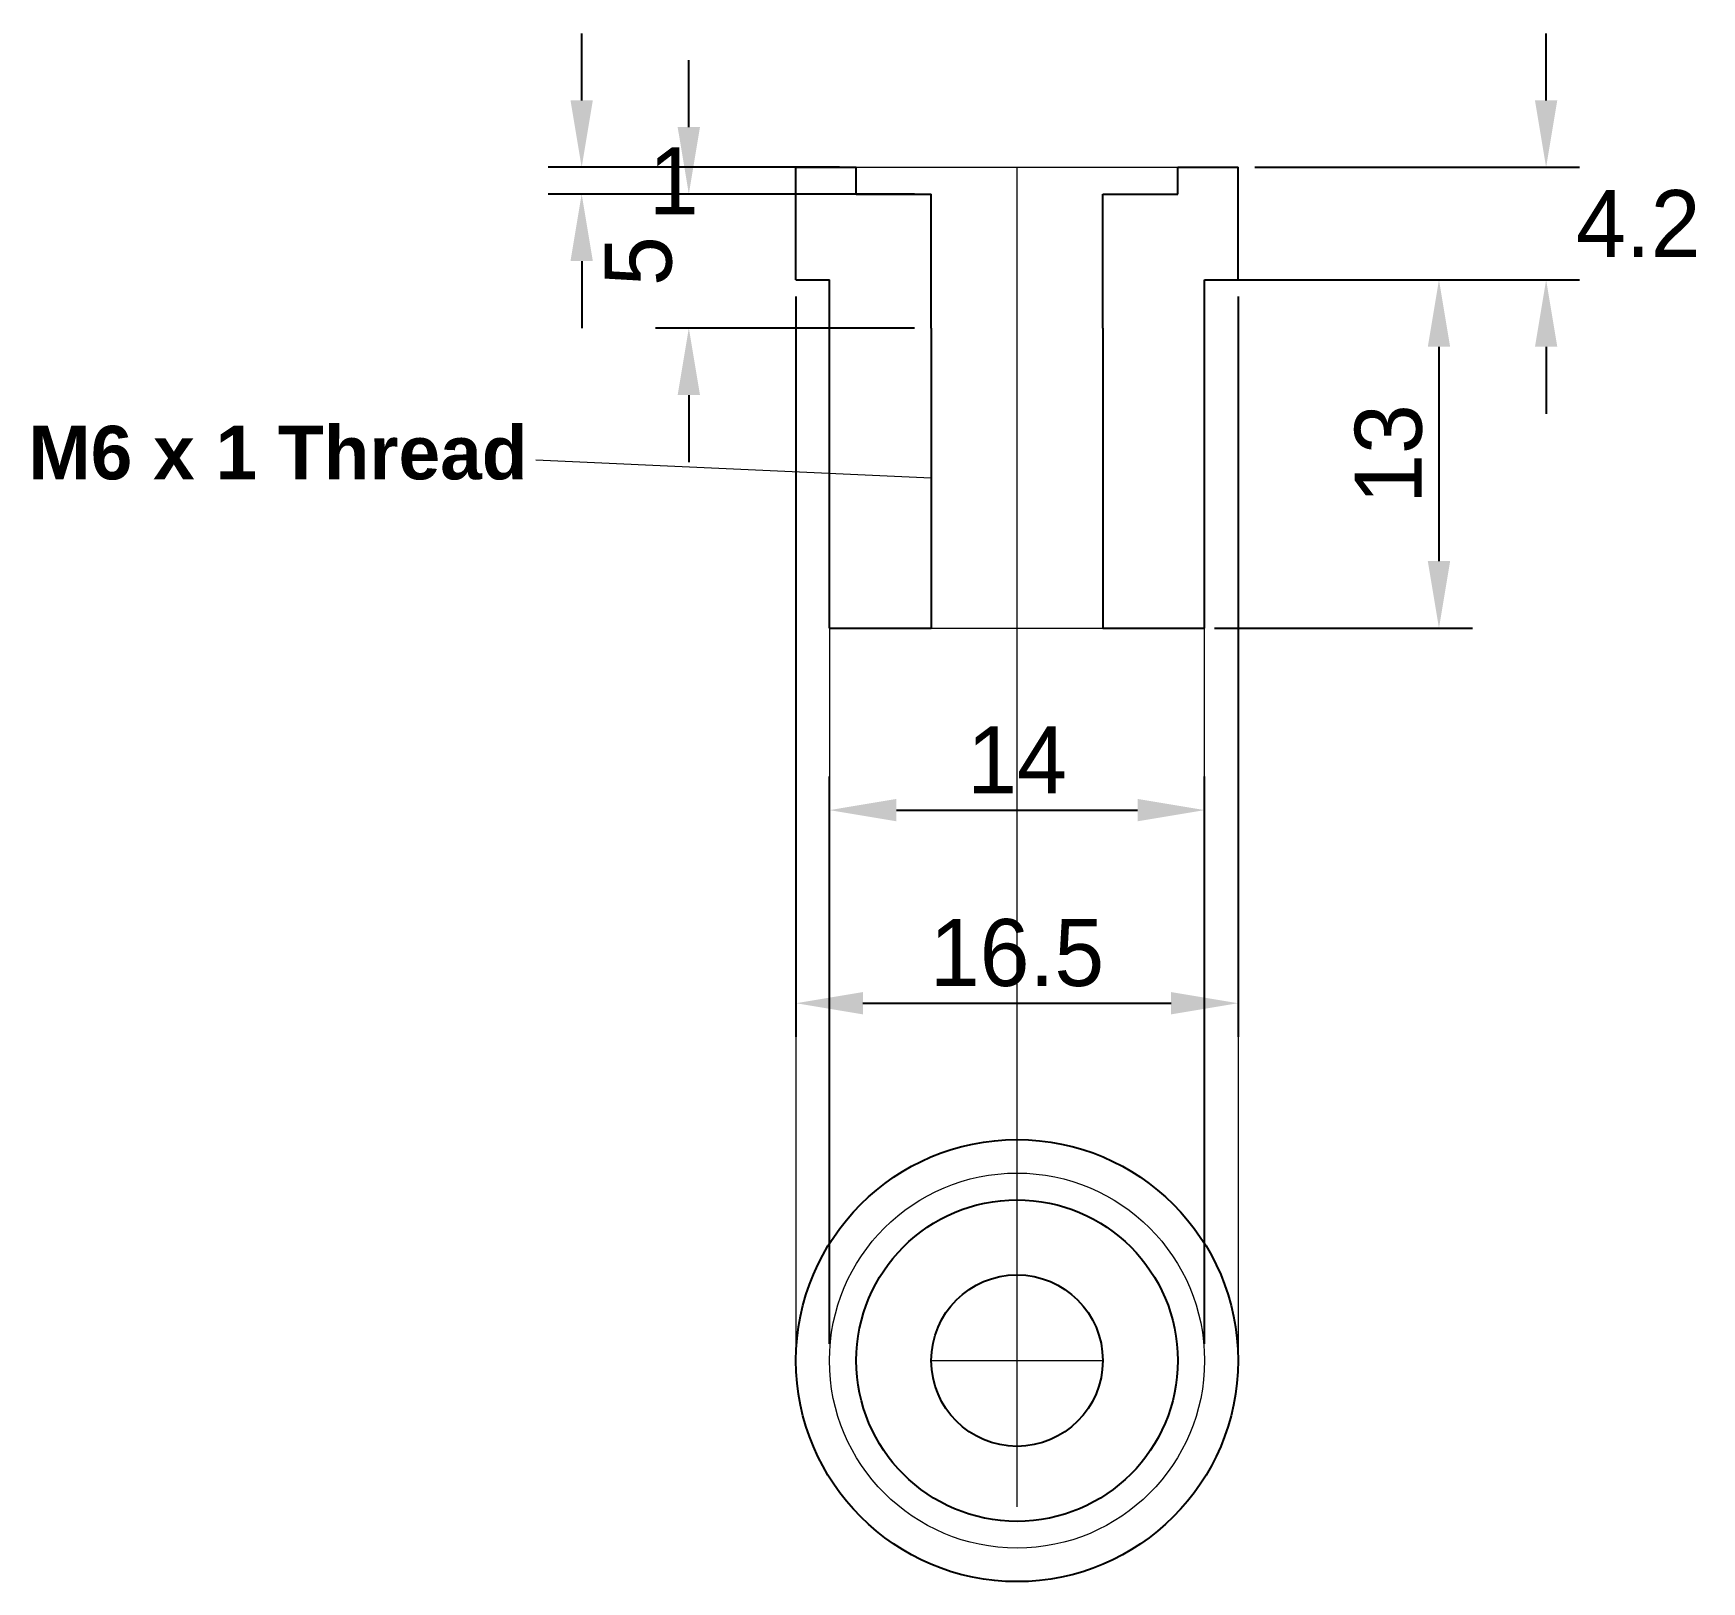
# Model space of a CAD drawing. Extents: x -18.5 to 43.8, y -28.6 to 29.2.
import ezdxf

# ---------------------------------------------------------------- set-up
doc = ezdxf.new("R2010")
doc.units = 0
doc.layers.get('0').update_dxf_attribs({"lineweight": 25, "true_color": 0xffffff})
doc.layers.get('Defpoints').update_dxf_attribs({"true_color": 0xffffff})
for name, color, linetype, lineweight, true_color in [('layer 1', 18, 'Continuous', 25, 0x000000), ('referance lines', 1, 'Continuous', 9, 0xff0000), ('thread', 3, 'Continuous', 25, 0x00ff00)]:
    doc.layers.add(name, color=color, linetype=linetype, lineweight=lineweight, true_color=true_color)
doc.styles.add('textstyle0', font='')
doc.styles.get('textstyle0').set_extended_font_data('Arial', bold=True)
doc.dimstyles.new('QCADDimStyle', dxfattribs={"dimtxt": 2.5, "dimasz": 2.5, "dimexe": 1.25, "dimexo": 0.625, "dimtad": 1, "dimtoh": 1, "dimdec": 4, "dimzin": 0, "dimdsep": 46, "dimtxsty": 'Standard', "dimcen": 0.09, "dimadec": 0, "dimazin": 0, "dimtfac": 1, "dimtdec": 4, "dimtofl": 0, "dimtmove": 0, "dimatfit": 3, "dimfxl": 1, "dimtolj": 1, "dimtzin": 0, "dimarcsym": 0})

# ---------------------------------------------------------------- blocks, each defined once
blk = doc.blocks.new('*D1')
at = {"layer": 'Defpoints', "color": 0}
for p in [(12.25, 24.2), (2, 23.2), (12.25, 23.2)]:
    blk.add_point(p, dxfattribs=at)
at = {"layer": 'referance lines', "color": 0, "lineweight": -2}
for p, q in [((2, 26.7), (2, 29.2)), ((11.625, 24.2), (0.75, 24.2)), ((11.625, 23.2), (0.75, 23.2)), ((2, 20.7), (2, 18.2))]:
    blk.add_line(p, q, dxfattribs=at)
at = {"layer": 'referance lines', "color": 0}
for points in [[(1.583, 26.7), (2.417, 26.7), (2, 24.2)], [(2.417, 20.7), (1.583, 20.7), (2, 23.2)]]:
    blk.add_solid(points, dxfattribs=at)
at = {"layer": 'referance lines', "color": 0, "insert": (5.438, 23.7), "char_height": 2.5, "attachment_point": 5}
blk.add_mtext('\\A1;1', dxfattribs=at)
blk = doc.blocks.new('*D2')
at = {"layer": 'Defpoints', "color": 0}
for p in [(15.05, 23.2), (6, 18.2), (15.05, 18.2)]:
    blk.add_point(p, dxfattribs=at)
at = {"layer": 'referance lines', "color": 0, "lineweight": -2}
for p, q in [((6, 25.7), (6, 28.2)), ((14.425, 23.2), (4.75, 23.2)), ((14.425, 18.2), (4.75, 18.2)), ((6, 15.7), (6, 13.2))]:
    blk.add_line(p, q, dxfattribs=at)
at = {"layer": 'referance lines', "color": 0}
for points in [[(5.583, 25.7), (6.417, 25.7), (6, 23.2)], [(6.417, 15.7), (5.583, 15.7), (6, 18.2)]]:
    blk.add_solid(points, dxfattribs=at)
at = {"layer": 'referance lines', "color": 0, "insert": (4.125, 20.7), "char_height": 2.5, "attachment_point": 5, "rotation": 90}
blk.add_mtext('\\A1;5', dxfattribs=at)
blk = doc.blocks.new('*D3')
at = {"layer": 'Defpoints', "color": 0}
for p in [(26.5, 24.2), (26.5, 20), (38, 20)]:
    blk.add_point(p, dxfattribs=at)
at = {"layer": 'referance lines', "color": 0, "lineweight": -2}
for p, q in [((38, 26.7), (38, 29.2)), ((27.125, 24.2), (39.25, 24.2)), ((27.125, 20), (39.25, 20)), ((38, 17.5), (38, 15))]:
    blk.add_line(p, q, dxfattribs=at)
at = {"layer": 'referance lines', "color": 0}
for points in [[(37.583, 26.7), (38.417, 26.7), (38, 24.2)], [(38.417, 17.5), (37.583, 17.5), (38, 20)]]:
    blk.add_solid(points, dxfattribs=at)
at = {"layer": 'referance lines', "color": 0, "insert": (41.438, 22.1), "char_height": 2.5, "attachment_point": 5}
blk.add_mtext('\\A1;4.2', dxfattribs=at)
blk = doc.blocks.new('*D4')
at = {"layer": 'Defpoints', "color": 0}
for p in [(25, 20), (25, 7), (34, 7)]:
    blk.add_point(p, dxfattribs=at)
at = {"layer": 'referance lines', "color": 0, "lineweight": -2}
for p, q in [((25.625, 20), (35.25, 20)), ((34, 17.5), (34, 9.5)), ((25.625, 7), (35.25, 7))]:
    blk.add_line(p, q, dxfattribs=at)
at = {"layer": 'referance lines', "color": 0}
for points in [[(34.417, 17.5), (33.583, 17.5), (34, 20)], [(33.583, 9.5), (34.417, 9.5), (34, 7)]]:
    blk.add_solid(points, dxfattribs=at)
at = {"layer": 'referance lines', "color": 0, "insert": (32.125, 13.5), "char_height": 2.5, "attachment_point": 5, "rotation": 90}
blk.add_mtext('\\A1;13', dxfattribs=at)
blk = doc.blocks.new('*D5')
at = {"layer": 'Defpoints', "color": 0}
for p in [(10, 20), (26.5, 20), (26.5, -7)]:
    blk.add_point(p, dxfattribs=at)
at = {"layer": 'referance lines', "color": 0, "lineweight": -2}
for p, q in [((10, 19.375), (10, -8.25)), ((26.5, 19.375), (26.5, -8.25)), ((12.5, -7), (24, -7))]:
    blk.add_line(p, q, dxfattribs=at)
at = {"layer": 'referance lines', "color": 0}
for points in [[(12.5, -6.583), (12.5, -7.417), (10, -7)], [(24, -7.417), (24, -6.583), (26.5, -7)]]:
    blk.add_solid(points, dxfattribs=at)
at = {"layer": 'referance lines', "color": 0, "insert": (18.25, -5.125), "char_height": 2.5, "attachment_point": 5}
blk.add_mtext('\\A1;16.5', dxfattribs=at)
blk = doc.blocks.new('*D6')
at = {"layer": 'Defpoints', "color": 0}
for p in [(25.25, 0.208), (11.25, -20.339), (25.25, -20.339)]:
    blk.add_point(p, dxfattribs=at)
at = {"layer": 'referance lines', "color": 0, "lineweight": -2}
for p, q in [((11.25, -19.714), (11.25, 1.458)), ((25.25, -19.714), (25.25, 1.458)), ((13.75, 0.208), (22.75, 0.208))]:
    blk.add_line(p, q, dxfattribs=at)
at = {"layer": 'referance lines', "color": 0}
for points in [[(13.75, 0.625), (13.75, -0.209), (11.25, 0.208)], [(22.75, -0.209), (22.75, 0.625), (25.25, 0.208)]]:
    blk.add_solid(points, dxfattribs=at)
at = {"layer": 'referance lines', "color": 0, "insert": (18.25, 2.083), "char_height": 2.5, "attachment_point": 5}
blk.add_mtext('\\A1;14', dxfattribs=at)

msp = doc.modelspace()

# ---------------------------------------------------------------- linework, layer by layer
for p, q in [((11.25, 7), (15.05, 7)), ((21.45, 7), (25.25, 7))]:
    msp.add_line(p, q)
for radius in [8.25, 6, 3.2]:
    msp.add_circle((18.25, -20.33875), radius)
at = {"layer": 'layer 1'}
for p, q in [((10, 20), (10, 24.2)), ((10, 24.2), (12.25, 24.2)), ((12.25, 23.2), (12.25, 24.2)), ((24.25, 24.2), (26.5, 24.2)), ((24.25, 23.2), (24.25, 24.2)), ((26.5, 20), (26.5, 24.2)), ((12.25, 23.2), (15.05, 23.2)), ((15.05, 18.2), (15.05, 23.2)), ((21.45, 23.2), (24.25, 23.2)), ((21.45, 18.2), (21.45, 23.2)), ((10, 20), (11.25, 20)), ((11.25, 7), (11.25, 20)), ((25.25, 20), (26.5, 20)), ((25.25, 7), (25.25, 20))]:
    msp.add_line(p, q, dxfattribs=at)
at = {"layer": 'referance lines', "lineweight": 9}
msp.add_line((10, 24.2), (26.5, 24.2), dxfattribs=at)
at = {"layer": 'referance lines', "color": 1, "lineweight": 9, "true_color": 0xff0000}
msp.add_line((18.25, -25.8), (18.25, 24.2), dxfattribs=at)
at = {"layer": 'referance lines'}
for p, q in [((15.05, 12.6), (0.29165, 13.27401)), ((11.25, 7), (11.25, 1.45814)), ((11.25, 7), (25.25, 7)), ((25.25, 1.45814), (25.25, 7)), ((10, -8.25), (10, -20.33875)), ((26.5, -8.25), (26.5, -20.33875)), ((15.05, -20.33875), (21.45, -20.33875))]:
    msp.add_line(p, q, dxfattribs=at)
at = {"layer": 'referance lines', "color": 1, "true_color": 0xff0000}
msp.add_circle((18.25, -20.33875), 7, dxfattribs=at)
at = {"layer": 'thread'}
for p, q in [((15.05, 18.2), (15.05, 7)), ((21.45, 18.2), (21.45, 7))]:
    msp.add_line(p, q, dxfattribs=at)

# ---------------------------------------------------------------- texts
at = {"insert": (-18.65328, 14.5525), "char_height": 2, "attachment_point": 1, "style": 'textstyle0'}
msp.add_mtext('M6 x 1 Thread', dxfattribs=at)

# ---------------------------------------------------------------- dimensions: what is measured, and where the dimension line sits
at = {"layer": 'referance lines'}
for p1, p2, distance, picture, middle in [((12.25, 24.2), (12.25, 23.2), -10.25, '*D1', (5.4375, 23.7)), ((26.5, 24.2), (26.5, 20), 11.5, '*D3', (41.4375, 22.1)), ((15.05, 23.2), (15.05, 18.2), -9.05, '*D2', (4.125, 20.7)), ((10, 20), (26.5, 20), -27, '*D5', (18.25, -5.125)), ((25, 20), (25, 7), 9, '*D4', (32.125, 13.5)), ((11.25, -20.33875), (25.25, -20.33875), 20.54689, '*D6', (18.25, 2.08314))]:
    dim = msp.add_aligned_dim(p1=p1, p2=p2, distance=distance, dimstyle='QCADDimStyle', override={"dimtxt": 2.5, "dimasz": 2.5, "dimexe": 1.25, "dimexo": 0.625, "dimgap": 0.625, "dimzin": 8, "dimclrd": 0, "dimclre": 0, "dimclrt": 0, "dimazin": 2, "dimtmove": 2}, dxfattribs=at)
    dim.commit()
    dim.dimension.update_dxf_attribs({"geometry": picture, "text_midpoint": middle})

doc.saveas('drawing.dxf')
